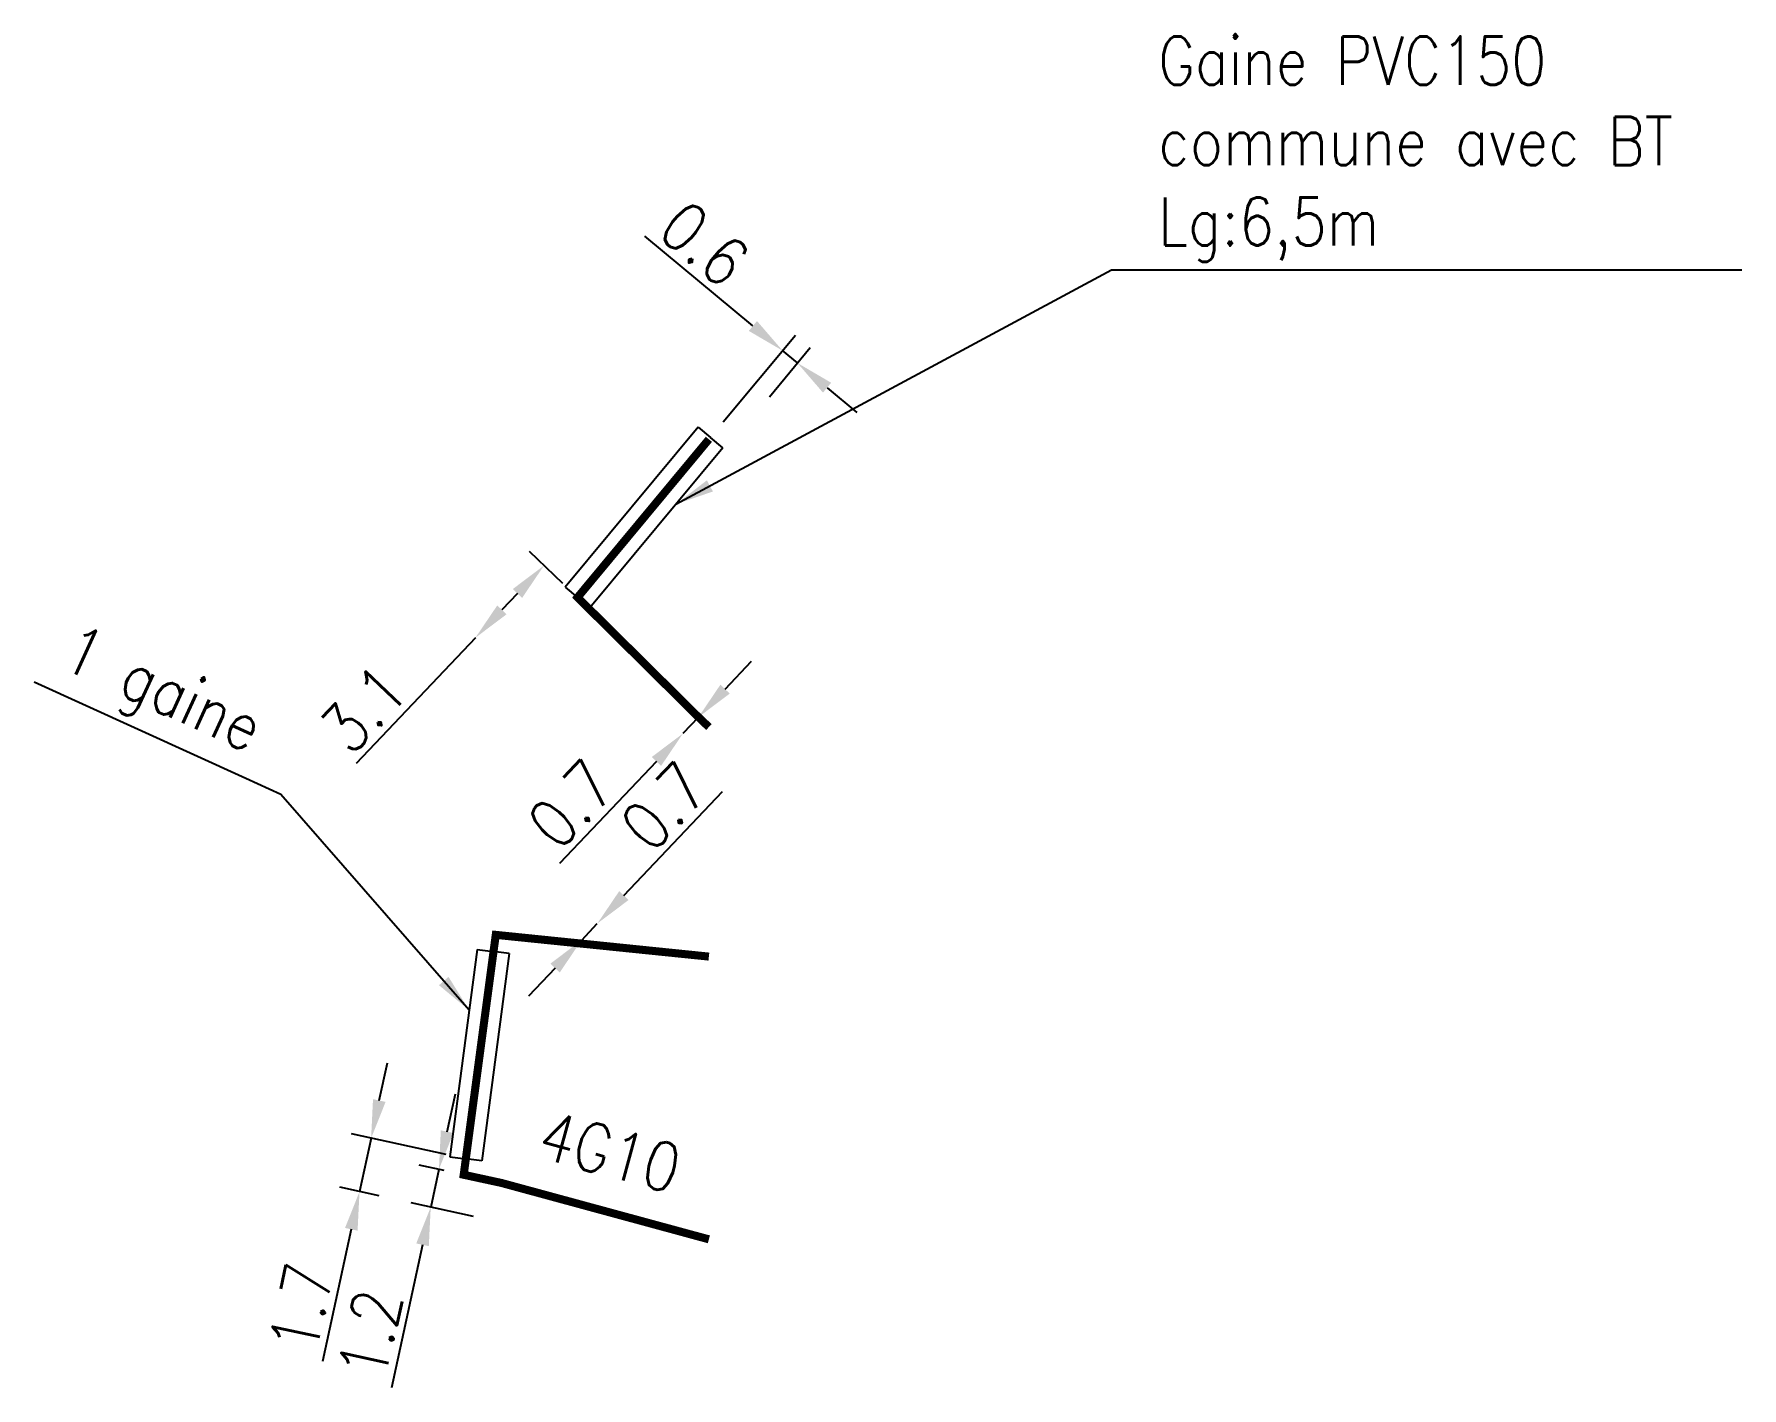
# Model space of a CAD drawing. Header units: millimetres. Extents: x 112999 to 114032, y 122200 to 123000.
# Drawn here: x 113979 to 114032.1, y 122614 to 122656.1 of the extents above; entities that cross this region are included whole.
import ezdxf
from ezdxf.enums import TextEntityAlignment as Align

# ---------------------------------------------------------------- set-up
doc = ezdxf.new("R2010")
doc.units = ezdxf.units.MM
doc.linetypes.add('E_ST_Cu', pattern=[2000, 1000, 1000])
doc.layers.get('DEFPOINTS').update_dxf_attribs({"linetype": 'CONTINUOUS'})
doc.layers.add('E_100', color=3, linetype='CONTINUOUS')
doc.layers.add('E_400', color=7, linetype='CONTINUOUS')
doc.styles.get("Standard").update_dxf_attribs({"font": 'romans.shx', "width": 0.85})
doc.dimstyles.get("Standard").update_dxf_attribs({"dimtxt": 1.5, "dimasz": 1.2, "dimexe": 0.625, "dimexo": 0.625, "dimgap": 0.25, "dimtad": 1, "dimdec": 1, "dimzin": 0, "dimdsep": 46, "dimtxsty": 'Standard', "dimcen": -0.5, "dimadec": 0, "dimazin": 0, "dimtfac": 1, "dimtdec": 1, "dimtmove": 0, "dimatfit": 3, "dimfxl": 1, "dimtolj": 1, "dimtzin": 0, "dimarcsym": 0})

# ---------------------------------------------------------------- blocks, each defined once
blk = doc.blocks.new('*D27')
at = {"layer": 'DEFPOINTS', "color": 0, "linetype": 'Continuous'}
for p in [(113991.605, 122620.773), (113992.375, 122620.605), (113993.294, 122619.178)]:
    blk.add_point(p, dxfattribs=at)
at = {"layer": 'E_100', "color": 0, "linetype": 'Continuous', "lineweight": -2}
for p, q in [((113991.86, 122621.945), (113992.115, 122623.118)), ((113991.765, 122620.738), (113990.994, 122620.905)), ((113991.605, 122620.773), (113991.35, 122619.601)), ((113992.683, 122619.311), (113990.739, 122619.734)), ((113991.095, 122618.428), (113990.128, 122613.982))]:
    blk.add_line(p, q, dxfattribs=at)
at = {"layer": 'E_100', "color": 0, "linetype": 'Continuous'}
for points in [[(113991.664, 122621.988), (113992.055, 122621.903), (113991.605, 122620.773)], [(113990.9, 122618.471), (113991.29, 122618.386), (113991.35, 122619.601)]]:
    blk.add_solid(points, dxfattribs=at)
at = {"layer": 'E_100', "color": 0, "linetype": 'Continuous', "insert": (113989.469, 122615.655), "char_height": 1.5, "attachment_point": 5, "rotation": 77.7316}
blk.add_mtext('\\A1;1.2', dxfattribs=at)
blk = doc.blocks.new('*D28')
at = {"layer": 'DEFPOINTS', "color": 0, "linetype": 'Continuous'}
for p in [(113994.873, 122639.544), (113995.916, 122638.553), (113992.738, 122637.297)]:
    blk.add_point(p, dxfattribs=at)
at = {"layer": 'E_400', "color": 0, "linetype": 'Continuous', "lineweight": -2}
for p, q in [((113995.463, 122638.983), (113994.419, 122639.975)), ((113994.046, 122638.674), (113993.564, 122638.167)), ((113992.738, 122637.297), (113989.026, 122633.389))]:
    blk.add_line(p, q, dxfattribs=at)
at = {"layer": 'E_400', "color": 0, "linetype": 'Continuous'}
for points in [[(113993.901, 122638.812), (113994.191, 122638.536), (113994.873, 122639.544)], [(113993.419, 122638.304), (113993.709, 122638.029), (113992.738, 122637.297)]]:
    blk.add_solid(points, dxfattribs=at)
at = {"layer": 'E_400', "color": 0, "linetype": 'Continuous', "insert": (113989.268, 122635.095), "char_height": 1.5, "attachment_point": 5, "rotation": 46.4731}
blk.add_mtext('\\A1;3.1', dxfattribs=at)
blk = doc.blocks.new('*D29')
at = {"layer": 'DEFPOINTS', "color": 0, "linetype": 'Continuous'}
for p in [(113999.676, 122634.831), (113999.676, 122634.831), (113999.194, 122634.323)]:
    blk.add_point(p, dxfattribs=at)
at = {"layer": 'E_100', "color": 0, "linetype": 'Continuous', "lineweight": -2}
for p, q in [((114000.503, 122635.701), (114001.329, 122636.571)), ((113999.676, 122634.831), (113999.194, 122634.323)), ((113998.368, 122633.453), (113995.357, 122630.284))]:
    blk.add_line(p, q, dxfattribs=at)
at = {"layer": 'E_100', "color": 0, "linetype": 'Continuous'}
for points in [[(114000.358, 122635.839), (114000.648, 122635.563), (113999.676, 122634.831)], [(113998.223, 122633.591), (113998.513, 122633.315), (113999.194, 122634.323)]]:
    blk.add_solid(points, dxfattribs=at)
at = {"layer": 'E_100', "color": 0, "linetype": 'Continuous', "insert": (113995.724, 122632.122), "char_height": 1.5, "attachment_point": 5, "rotation": 46.4731}
blk.add_mtext('\\A1;0.7', dxfattribs=at)
blk = doc.blocks.new('*D30')
at = {"layer": 'DEFPOINTS', "color": 0, "linetype": 'Continuous'}
for p in [(113996.53, 122628.414), (113996.044, 122627.902), (113996.044, 122627.902)]:
    blk.add_point(p, dxfattribs=at)
at = {"layer": 'E_100', "color": 0, "linetype": 'Continuous', "lineweight": -2}
for p, q in [((113997.357, 122629.284), (114000.428, 122632.517)), ((113996.044, 122627.902), (113996.53, 122628.414)), ((113995.217, 122627.032), (113994.391, 122626.162))]:
    blk.add_line(p, q, dxfattribs=at)
at = {"layer": 'E_100', "color": 0, "linetype": 'Continuous'}
for points in [[(113997.212, 122629.422), (113997.502, 122629.146), (113996.53, 122628.414)], [(113995.072, 122627.169), (113995.362, 122626.894), (113996.044, 122627.902)]]:
    blk.add_solid(points, dxfattribs=at)
at = {"layer": 'E_100', "color": 0, "linetype": 'Continuous', "insert": (113998.611, 122632.056), "char_height": 1.5, "attachment_point": 5, "rotation": 46.4731}
blk.add_mtext('\\A1;0.7', dxfattribs=at)
blk = doc.blocks.new('*D62')
at = {"layer": 'DEFPOINTS', "color": 0, "linetype": 'Continuous'}
for p in [(113992.44, 122621.1), (113989.135, 122620.082), (113990.357, 122619.817)]:
    blk.add_point(p, dxfattribs=at)
at = {"layer": 'E_400', "color": 0, "linetype": 'Continuous', "lineweight": -2}
for p, q in [((113989.751, 122622.913), (113990.006, 122624.086)), ((113991.83, 122621.233), (113988.885, 122621.873)), ((113989.496, 122621.74), (113989.135, 122620.082)), ((113989.746, 122619.95), (113988.524, 122620.215)), ((113988.88, 122618.91), (113987.986, 122614.797))]:
    blk.add_line(p, q, dxfattribs=at)
at = {"layer": 'E_400', "color": 0, "linetype": 'Continuous'}
for points in [[(113989.555, 122622.955), (113989.946, 122622.87), (113989.496, 122621.74)], [(113988.685, 122618.952), (113989.075, 122618.867), (113989.135, 122620.082)]]:
    blk.add_solid(points, dxfattribs=at)
at = {"layer": 'E_400', "color": 0, "linetype": 'Continuous', "insert": (113987.326, 122616.47), "char_height": 1.5, "attachment_point": 5, "rotation": 77.7316}
blk.add_mtext('\\A1;1.7', dxfattribs=at)
blk = doc.blocks.new('*D63')
at = {"layer": 'DEFPOINTS', "color": 0, "linetype": 'Continuous'}
for p in [(114002.753, 122645.84), (114001.482, 122644.311), (114000.048, 122643.525)]:
    blk.add_point(p, dxfattribs=at)
at = {"layer": 'E_400', "color": 0, "linetype": 'Continuous', "lineweight": -2}
for p, q in [((114001.369, 122646.99), (113998.008, 122649.785)), ((114000.448, 122644.006), (114002.691, 122646.704)), ((114001.882, 122644.792), (114003.152, 122646.32)), ((114002.753, 122645.84), (114002.292, 122646.223)), ((114003.676, 122645.072), (114004.598, 122644.305))]:
    blk.add_line(p, q, dxfattribs=at)
at = {"layer": 'E_400', "color": 0, "linetype": 'Continuous'}
for points in [[(114001.497, 122647.144), (114001.241, 122646.837), (114002.292, 122646.223)], [(114003.803, 122645.226), (114003.548, 122644.919), (114002.753, 122645.84)]]:
    blk.add_solid(points, dxfattribs=at)
at = {"layer": 'E_400', "color": 0, "linetype": 'Continuous', "insert": (113999.866, 122649.54), "char_height": 1.5, "attachment_point": 5, "rotation": 320.2562}
blk.add_mtext('\\A1;0.6', dxfattribs=at)

msp = doc.modelspace()

# ---------------------------------------------------------------- linework, layer by layer
at = {"layer": 'E_100', "linetype": 'E_ST_Cu', "const_width": 0.25, "flags": 128}
for points in [[(114000, 122643.467), (113995.916, 122638.553), (113999.676, 122634.831), (113999.676, 122634.831), (114000, 122634.522)], [(114000, 122627.387), (113993.372, 122628.063), (113992.375, 122620.605), (113993.548, 122620.351), (114000, 122618.598)]]:
    msp.add_lwpolyline(points, dxfattribs=at)
at = {"layer": 'E_400', "color": 7, "linetype": 'CONTINUOUS'}
for p, q in [((113999.665, 122643.844), (113995.531, 122638.873)), ((113999.665, 122643.844), (114000.049, 122643.524)), ((114000.434, 122643.204), (114000.049, 122643.524)), ((114000.434, 122643.204), (113996.3, 122638.233)), ((113995.531, 122638.873), (113995.916, 122638.553)), ((113996.3, 122638.233), (113995.916, 122638.553)), ((113992.792, 122627.61), (113991.945, 122621.165)), ((113992.792, 122627.61), (113993.288, 122627.544)), ((113993.784, 122627.479), (113992.936, 122621.035)), ((113993.784, 122627.479), (113993.288, 122627.544)), ((113991.945, 122621.165), (113992.44, 122621.1)), ((113992.936, 122621.035), (113992.44, 122621.1))]:
    msp.add_line(p, q, dxfattribs=at)

# ---------------------------------------------------------------- texts
at = {"layer": 'E_100', "linetype": 'Continuous', "width": 0.85}
msp.add_text('4G10', height=1.5, rotation=344.8052, dxfattribs=at).set_placement((113996.925, 122621.314), align=Align.MIDDLE)
at = {"layer": 'E_400', "linetype": 'Continuous', "insert": (114013.97, 122648.989), "char_height": 1.5, "attachment_point": 7}
msp.add_mtext('Gaine PVC150\\Pcommune avec BT\\PLg:6,5m', dxfattribs=at)
at = {"layer": 'E_400', "linetype": 'Continuous', "insert": (113985.475, 122633.255), "char_height": 1.5, "attachment_point": 9, "rotation": 335.5199}
msp.add_mtext('1 gaine', dxfattribs=at)

# ---------------------------------------------------------------- dimensions: what is measured, and where the dimension line sits
at = {"layer": 'E_100', "linetype": 'Continuous'}
for base, p1, p2, angle, picture, middle in [((113999.676, 122634.831), (113999.194, 122634.323), (113999.676, 122634.831), 46.4731, '*D29', (113996.449, 122631.433)), ((113996.044, 122627.902), (113996.53, 122628.414), (113996.044, 122627.902), 46.4731, '*D30', (113999.336, 122631.368)), ((113991.605, 122620.773), (113993.294, 122619.178), (113992.375, 122620.605), 257.7316, '*D27', (113990.446, 122615.442))]:
    dim = msp.add_linear_dim(base=base, p1=p1, p2=p2, angle=angle, dimstyle='Standard', dxfattribs=at)
    dim.commit()
    dim.dimension.update_dxf_attribs({"geometry": picture, "text_midpoint": middle, "dimtype": 160})
at = {"layer": 'E_400', "linetype": 'Continuous'}
for base, p1, p2, angle, picture, middle in [((114002.753, 122645.84), (114000.048, 122643.525), (114001.482, 122644.311), 140.2562, '*D63', (113999.227, 122648.771)), ((113994.873, 122639.544), (113992.738, 122637.297), (113995.916, 122638.553), 46.4731, '*D28', (113989.993, 122634.407)), ((113989.135, 122620.082), (113992.44, 122621.1), (113990.357, 122619.817), 77.7316, '*D62', (113988.303, 122616.258))]:
    dim = msp.add_linear_dim(base=base, p1=p1, p2=p2, angle=angle, dimstyle='Standard', dxfattribs=at)
    dim.commit()
    dim.dimension.update_dxf_attribs({"geometry": picture, "text_midpoint": middle, "dimtype": 160})

# ---------------------------------------------------------------- leaders
at = {"layer": 'E_400', "linetype": 'Continuous', "annotation_type": 0, "has_hookline": 1, "hookline_direction": 0, "text_width": 18.154}
msp.add_leader([(113998.975, 122641.45), (114012.52, 122648.739), (114013.72, 122648.739)], dimstyle='Standard', dxfattribs=at)
at = {"layer": 'E_400', "linetype": 'Continuous', "annotation_type": 0, "has_hookline": 1, "hookline_direction": 1, "text_width": 6.982, "horizontal_direction": (0.910105, -0.414378, 0)}
msp.add_leader([(113992.544, 122625.723), (113986.691, 122632.426), (113985.599, 122632.923)], dimstyle='Standard', dxfattribs=at)

doc.saveas('drawing.dxf')
